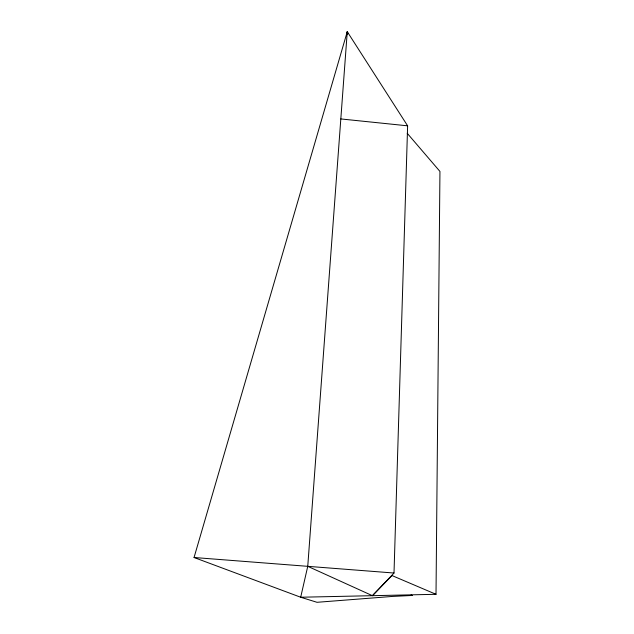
<?xml version="1.0" encoding="UTF-8"?>
<svg xmlns="http://www.w3.org/2000/svg" width="634" height="634" viewBox="0 0 634 634"><rect width="100%" height="100%" fill="white"/><g stroke="black" fill="none" stroke-linecap="round" stroke-linejoin="round"><path stroke-width="0.95" d="M347.971 33.554L347.266 31.7L307.752 566.328L372.42 595.683L394.007 573.025L407.622 125.825L347.266 31.7L194.052 557.508L300.69 597.236L436.01 594.304L439.948 171.434L407.226 133.291M347.02 34.656L347.266 31.7M307.752 566.328L300.69 597.236L317.008 602.3L392.478 596.428L412.33 595.453L411.149 594.851M372.42 595.683L391.994 575.553L436.01 594.304M194.052 557.508L394.007 573.025M340.823 118.938L407.622 125.825"/></g></svg>
